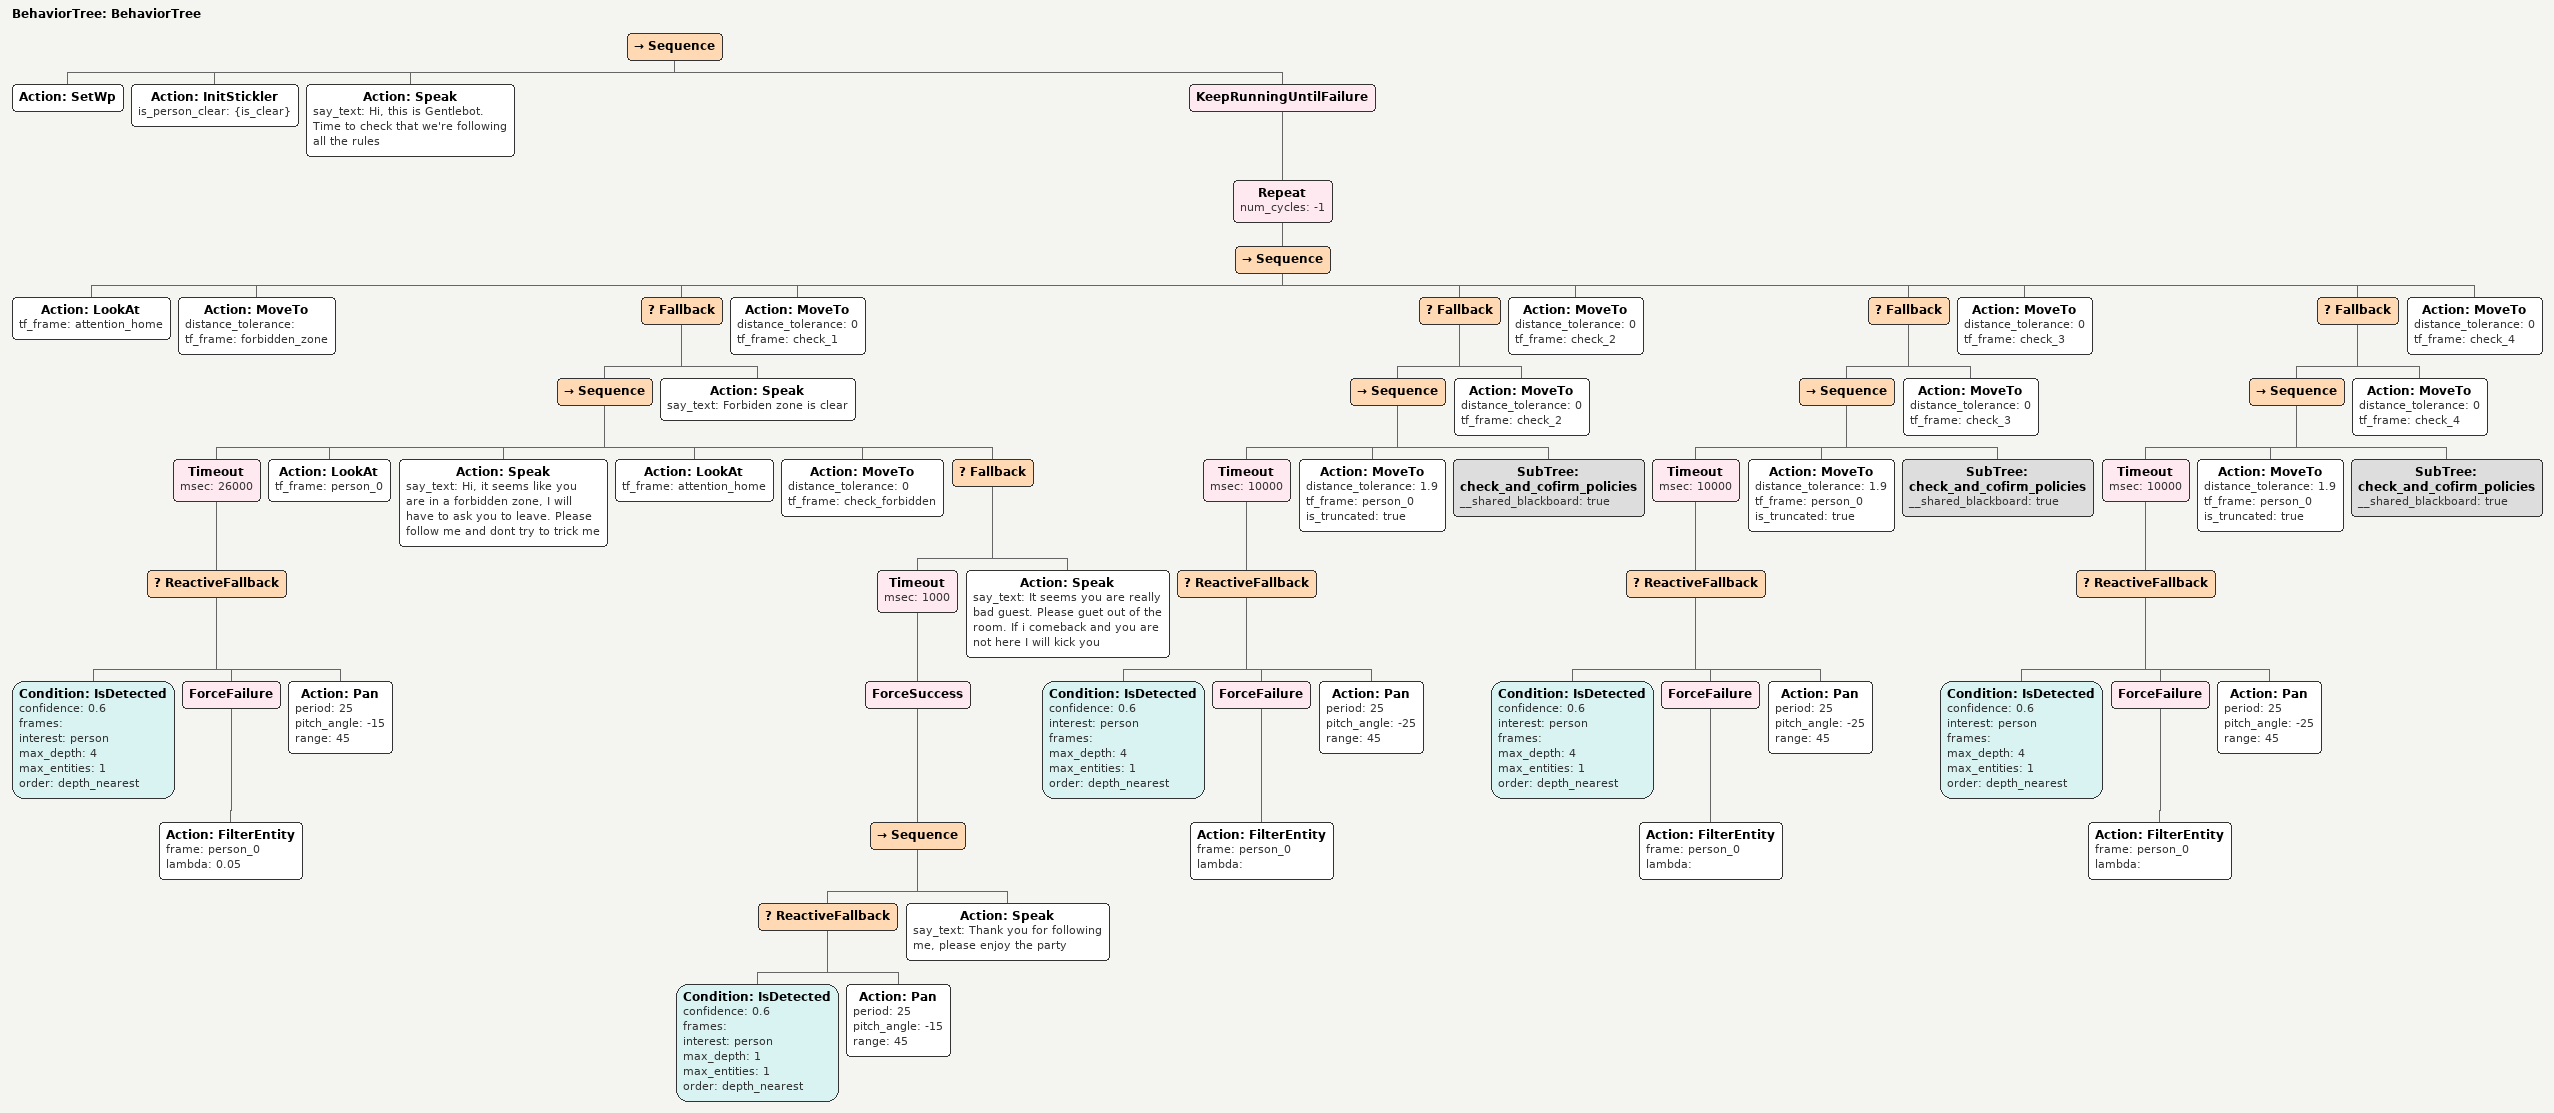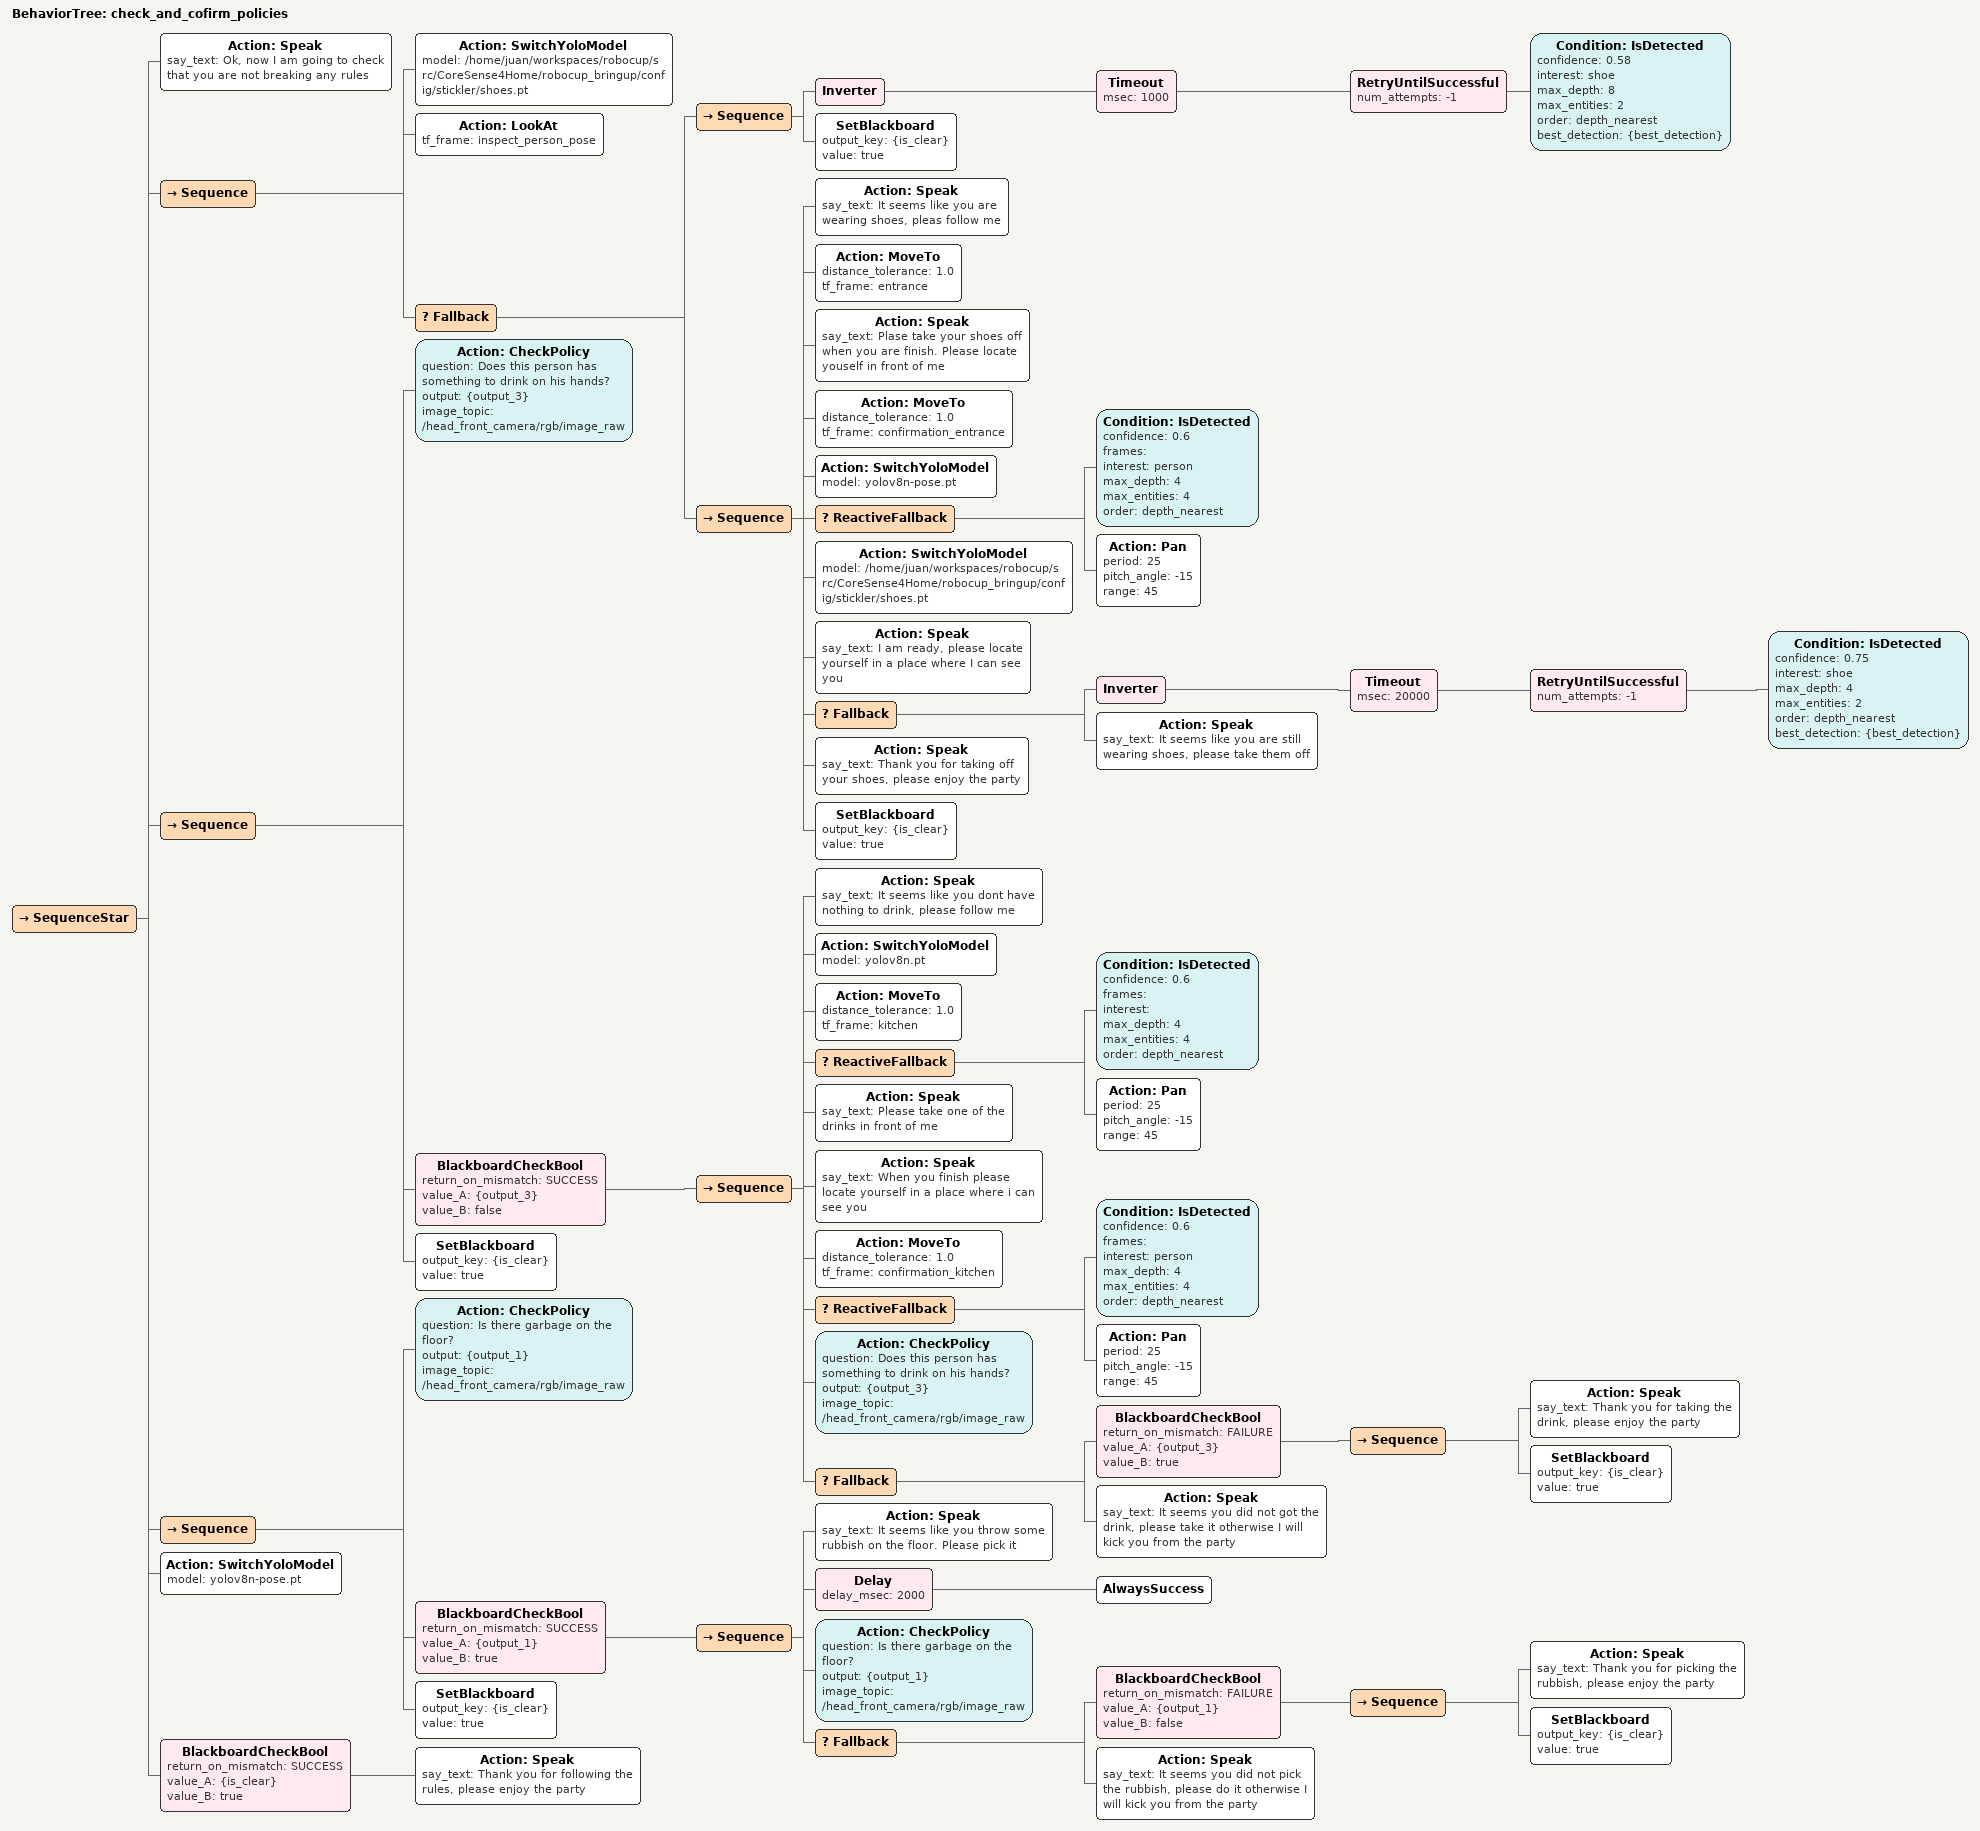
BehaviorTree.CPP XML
<?xml version="1.0"?>
<root main_tree_to_execute="BehaviorTree">
    <BehaviorTree ID="BehaviorTree">
        <Sequence>
            <Action ID="SetWp"/>
            <Action ID="InitStickler" is_person_clear="{is_clear}"/>
            <Action ID="Speak" say_text="Hi, this is Gentlebot. Time to check that we're following all the rules"/>
            <KeepRunningUntilFailure>
                <Repeat num_cycles="-1">
                    <Sequence>
                        <Action ID="LookAt" tf_frame="attention_home"/>
                        <Action ID="MoveTo" distance_tolerance="" tf_frame="forbidden_zone"/>
                        <Fallback>
                            <Sequence>
                                <Timeout msec="26000">
                                    <ReactiveFallback>
                                        <Condition ID="IsDetected" confidence="0.6" frames="" interest="person" max_depth="4" max_entities="1" order="depth_nearest"/>
                                        <ForceFailure>
                                            <Action ID="FilterEntity" frame="person_0" lambda="0.05"/>
                                        </ForceFailure>
                                        <Action ID="Pan" period="25" pitch_angle="-15" range="45"/>
                                    </ReactiveFallback>
                                </Timeout>
                                <Action ID="LookAt" tf_frame="person_0"/>
                                <Action ID="Speak" say_text="Hi, it seems like you are in a forbidden zone, I will have to ask you to leave. Please follow me and dont try to trick  me "/>
                                <Action ID="LookAt" tf_frame="attention_home"/>
                                <Action ID="MoveTo" distance_tolerance="0" tf_frame="check_forbidden"/>
                                <Fallback>
                                    <Timeout msec="1000">
                                        <ForceSuccess>
                                            <Sequence>
                                                <ReactiveFallback>
                                                    <Condition ID="IsDetected" confidence="0.6" frames="" interest="person" max_depth="1" max_entities="1" order="depth_nearest"/>
                                                    <Action ID="Pan" period="25" pitch_angle="-15" range="45"/>
                                                </ReactiveFallback>
                                                <Action ID="Speak" say_text="Thank you for following me, please enjoy the party"/>
                                            </Sequence>
                                        </ForceSuccess>
                                    </Timeout>
                                    <Action ID="Speak" say_text="It seems you are really bad guest. Please guet out of the room. If i comeback and you are not here I will kick you"/>
                                </Fallback>
                            </Sequence>
                            <Action ID="Speak" say_text="Forbiden zone is clear"/>
                        </Fallback>
                        <Action ID="MoveTo" distance_tolerance="0" tf_frame="check_1"/>

                        <Fallback>
                            <Sequence>
                                <Timeout msec="10000">
                                    <ReactiveFallback>
                                        <Condition ID="IsDetected" confidence="0.6" interest="person" frames="" max_depth="4" max_entities="1" order="depth_nearest"/>
                                        <ForceFailure>
                                            <Action ID="FilterEntity" frame="person_0" lambda=""/>
                                        </ForceFailure>
                                        <Action ID="Pan" period="25" pitch_angle="-25" range="45"/>
                                    </ReactiveFallback>
                                </Timeout>
                                <Action ID="MoveTo" distance_tolerance="1.9" tf_frame="person_0" is_truncated="true"/>
                                <SubTree ID="check_and_cofirm_policies" __shared_blackboard="true"/>
                            </Sequence>
                            <Action ID="MoveTo" distance_tolerance="0" tf_frame="check_2"/>
                        </Fallback>
                        <Action ID="MoveTo" distance_tolerance="0" tf_frame="check_2"/>

                         <Fallback>
                            <Sequence>
                                <Timeout msec="10000">
                                    <ReactiveFallback>
                                        <Condition ID="IsDetected" confidence="0.6" interest="person" frames="" max_depth="4" max_entities="1" order="depth_nearest"/>
                                        <ForceFailure>
                                            <Action ID="FilterEntity" frame="person_0" lambda=""/>
                                        </ForceFailure>
                                        <Action ID="Pan" period="25" pitch_angle="-25" range="45"/>
                                    </ReactiveFallback>
                                </Timeout>
                                <Action ID="MoveTo" distance_tolerance="1.9" tf_frame="person_0" is_truncated="true"/>
                                <SubTree ID="check_and_cofirm_policies" __shared_blackboard="true"/>
                            </Sequence>
                            <Action ID="MoveTo" distance_tolerance="0" tf_frame="check_3"/>
                        </Fallback>
                        <Action ID="MoveTo" distance_tolerance="0" tf_frame="check_3"/>

                        <Fallback>
                            <Sequence>
                                <Timeout msec="10000">
                                    <ReactiveFallback>
                                        <Condition ID="IsDetected" confidence="0.6" interest="person" frames="" max_depth="4" max_entities="1" order="depth_nearest"/>
                                        <ForceFailure>
                                            <Action ID="FilterEntity" frame="person_0" lambda=""/>
                                        </ForceFailure>
                                        <Action ID="Pan" period="25" pitch_angle="-25" range="45"/>
                                    </ReactiveFallback>
                                </Timeout>
                                <Action ID="MoveTo" distance_tolerance="1.9" tf_frame="person_0" is_truncated="true"/>
                                <SubTree ID="check_and_cofirm_policies" __shared_blackboard="true"/>
                            </Sequence>
                            <Action ID="MoveTo" distance_tolerance="0" tf_frame="check_4"/>
                        </Fallback>
                        <Action ID="MoveTo" distance_tolerance="0" tf_frame="check_4"/>
                    </Sequence>
                </Repeat>
            </KeepRunningUntilFailure>
        </Sequence>
    </BehaviorTree>

    <BehaviorTree ID="check_and_cofirm_policies">
        <SequenceStar>
            <Action ID="Speak" say_text="Ok, now I am going to check that you are not breaking any rules"/>

            <Sequence>
                <Action ID="SwitchYoloModel" model="/home/juan/workspaces/robocup/src/CoreSense4Home/robocup_bringup/config/stickler/shoes.pt"/>
                <Action ID="LookAt" tf_frame="inspect_person_pose"/>
                <Fallback>
                    <Sequence>
                        <Inverter>
                            <Timeout msec="1000">
                                <RetryUntilSuccessful num_attempts="-1">
                                    <Condition ID="IsDetected"
                                            confidence="0.58"
                                            interest="shoe"
                                            max_depth="8"
                                            max_entities="2"
                                            order="depth_nearest"
                                            best_detection="{best_detection}"/>
                                </RetryUntilSuccessful>
                            </Timeout>
                        </Inverter>
                        <SetBlackboard output_key="{is_clear}" value="true"/>
                    </Sequence>
                    <Sequence>
                        <Action ID="Speak" say_text="It seems like you are wearing shoes, pleas follow me"/>
                        <Action ID="MoveTo" distance_tolerance="1.0" tf_frame="entrance"/>
                        <Action ID="Speak" say_text="Plase take your shoes off when you are finish. Please locate youself in front of me"/>
                        <Action ID="MoveTo" distance_tolerance="1.0" tf_frame="confirmation_entrance"/>
                        <Action ID="SwitchYoloModel" model="yolov8n-pose.pt"/>
                        <ReactiveFallback>
                            <Condition ID="IsDetected" confidence="0.6" frames="" interest="person" max_depth="4" max_entities="4" order="depth_nearest"/>
                            <Action ID="Pan" period="25" pitch_angle="-15" range="45"/>
                        </ReactiveFallback>
                        <Action ID="SwitchYoloModel" model="/home/juan/workspaces/robocup/src/CoreSense4Home/robocup_bringup/config/stickler/shoes.pt"/>
                        <Action ID="Speak" say_text="I am ready, please locate yourself in a place where I can see you"/>
                        <Fallback>
                            <Inverter>
                                <Timeout msec="20000">
                                    <RetryUntilSuccessful num_attempts="-1">
                                        <Condition ID="IsDetected"
                                            confidence="0.75"
                                            interest="shoe"
                                            max_depth="4"
                                            max_entities="2"
                                            order="depth_nearest"
                                            best_detection="{best_detection}"/>
                                    </RetryUntilSuccessful>
                                </Timeout>
                            </Inverter>
                            <Action ID="Speak" say_text="It seems like you are still wearing shoes, please take them off"/>
                        </Fallback>
                        <Action ID="Speak" say_text="Thank you for taking off your shoes, please enjoy the party"/>
                        <SetBlackboard output_key="{is_clear}" value="true"/>
                    </Sequence>
                </Fallback>
            </Sequence>

            <Sequence>
                <Action ID="CheckPolicy" question="Does this person has something to drink on his hands?"
                                            output="{output_3}"
                                            image_topic="/head_front_camera/rgb/image_raw"/>
                <BlackboardCheckBool return_on_mismatch="SUCCESS" value_A="{output_3}" value_B="false">
                    <Sequence>
                        <Action ID="Speak" say_text="It seems like you dont have nothing to drink, please follow me "/>
                        <Action ID="SwitchYoloModel" model="yolov8n.pt"/>
                        <Action ID="MoveTo" distance_tolerance="1.0" tf_frame="kitchen"/>
                        <ReactiveFallback>
                            <Condition ID="IsDetected" confidence="0.6" frames="" interest="" max_depth="4" max_entities="4" order="depth_nearest"/>
                            <Action ID="Pan" period="25" pitch_angle="-15" range="45"/>
                            </ReactiveFallback>
                            <Action ID="Speak" say_text="Please take one of the drinks in front of me"/>
                            <Action ID="Speak" say_text="When you finish please locate yourself in a place where i can see you"/>
                            <Action ID="MoveTo" distance_tolerance="1.0" tf_frame="confirmation_kitchen"/>
                            <ReactiveFallback>
                                <Condition ID="IsDetected" confidence="0.6" frames="" interest="person" max_depth="4" max_entities="4" order="depth_nearest"/>
                            <Action ID="Pan" period="25" pitch_angle="-15" range="45"/>
                        </ReactiveFallback>
                            <Action ID="CheckPolicy" question="Does this person has something to drink on his hands?"
                                                        output="{output_3}"
                                                        image_topic="/head_front_camera/rgb/image_raw"/>
                            <Fallback>
                                <BlackboardCheckBool return_on_mismatch="FAILURE" value_A="{output_3}" value_B="true">
                                    <Sequence>
                                        <Action ID="Speak" say_text="Thank you for taking the drink, please enjoy the party"/>
                                        <SetBlackboard output_key="{is_clear}" value="true"/>
                                    </Sequence>
                                </BlackboardCheckBool>
                                <Action ID="Speak" say_text="It seems you did not got the drink, please take it otherwise I will kick you from the party "/>
                            </Fallback>
                    </Sequence>
                </BlackboardCheckBool>
                <SetBlackboard output_key="{is_clear}" value="true"/>
            </Sequence>

            <Sequence>
                <Action ID="CheckPolicy" question="Is there garbage on the floor?"
                                            output="{output_1}"
                                            image_topic="/head_front_camera/rgb/image_raw"/>
                <BlackboardCheckBool return_on_mismatch="SUCCESS" value_A="{output_1}" value_B="true">
                    <Sequence>
                        <Action ID="Speak" say_text="It seems like you throw some rubbish on the floor. Please pick it"/>
                        <Delay delay_msec="2000">
                            <AlwaysSuccess/>
                        </Delay>
                        <Action ID="CheckPolicy" question="Is there garbage on the floor?"
                                            output="{output_1}"
                                            image_topic="/head_front_camera/rgb/image_raw"/>
                        <Fallback>
                            <BlackboardCheckBool return_on_mismatch="FAILURE" value_A="{output_1}" value_B="false">
                                <Sequence>
                                    <Action ID="Speak" say_text="Thank you for picking the rubbish, please enjoy the party"/>
                                    <SetBlackboard output_key="{is_clear}" value="true"/>
                                </Sequence>
                            </BlackboardCheckBool>
                            <Action ID="Speak" say_text="It seems you did not pick the rubbish, please do it otherwise I will kick you from the party "/>
                        </Fallback>
                    </Sequence>
                </BlackboardCheckBool>
                <SetBlackboard output_key="{is_clear}" value="true"/>
            </Sequence>

            <Action ID="SwitchYoloModel" model="yolov8n-pose.pt"/>
            <BlackboardCheckBool return_on_mismatch="SUCCESS" value_A="{is_clear}" value_B="true">
                <Action ID="Speak" say_text="Thank you for following the rules, please enjoy the party"/>
            </BlackboardCheckBool>

        </SequenceStar>
    </BehaviorTree>
</root>
